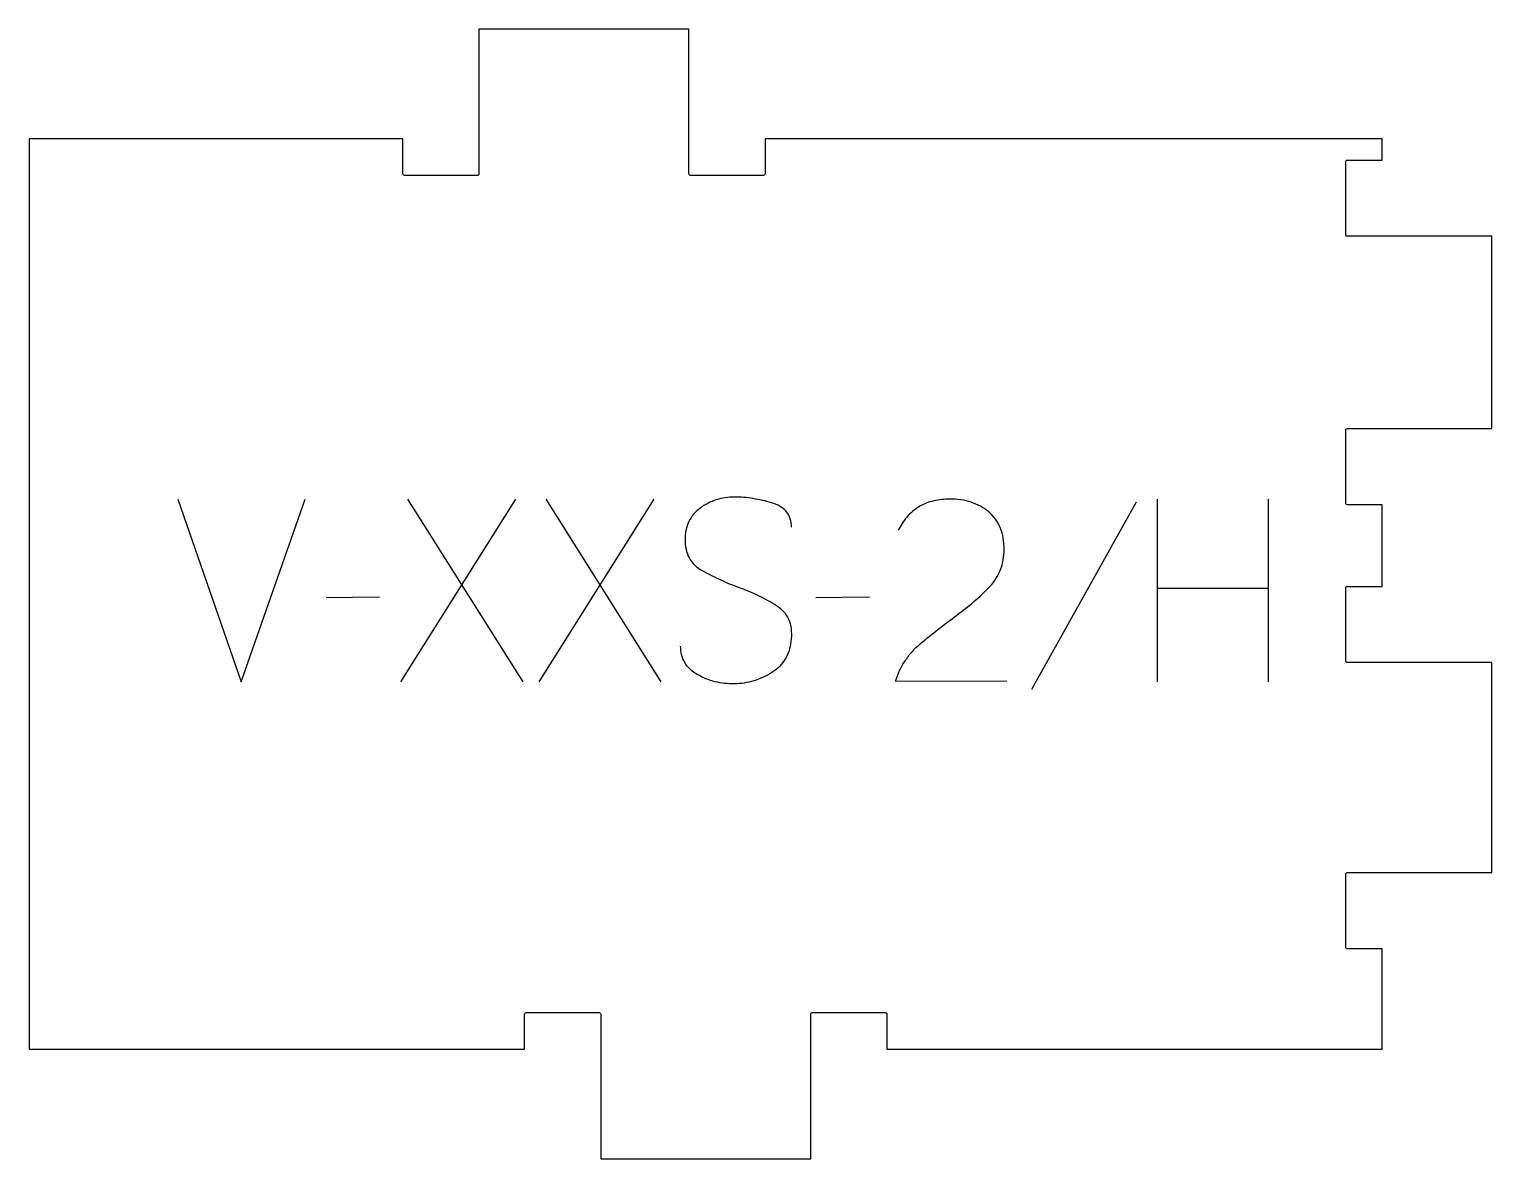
# Model space of a CAD drawing. Extents: x 0 to 240, y 0 to 186.
import ezdxf

# ---------------------------------------------------------------- set-up
doc = ezdxf.new("R2010")
doc.units = 0
doc.layers.add('1_ANYTOOL_1MMDEEP_LABELS_S', color=2, linetype='CONTINUOUS')
doc.layers.add('4_ANYTOOL_CUTTHROUGH_OUTSI', color=5, linetype='CONTINUOUS')

msp = doc.modelspace()

# ---------------------------------------------------------------- linework, layer by layer
at = {"layer": '1_ANYTOOL_1MMDEEP_LABELS_S'}
for p, q in [((79.885418, 108.330012), (60.985418, 78.330012)), ((81.128275, 78.330012), (62.185418, 108.330012)), ((102.599703, 108.330012), (83.699703, 78.330012)), ((103.842561, 78.330012), (84.899703, 108.330012)), ((185.313989, 108.330012), (185.313989, 78.330012)), ((203.613989, 78.330012), (203.613989, 108.330012)), ((181.842561, 107.858583), (164.656846, 77.087155)), ((57.556846, 92.215726), (48.771132, 92.130012)), ((138.042561, 92.215726), (129.256846, 92.130012)), ((203.613989, 93.630012), (185.313989, 93.630012))]:
    msp.add_line(p, q, dxfattribs=at)
msp.add_lwpolyline([(24.428275, 108.330012), (34.799703, 78.330012), (45.342561, 108.330012)], dxfattribs=at)
for points in [[(125.228275, 103.744297, 0.071867), (125.035161, 105.080904, 0.100684), (124.408632, 106.262155, 0.047558), (123.934078, 106.738605, 0.038563), (123.384078, 107.127333, 0.037928), (122.686891, 107.474801, 0.026634), (121.949703, 107.730012, 0.028461), (118.92637, 108.415995, 0.041577), (115.842561, 108.672869, 0.036938), (114.340201, 108.561729, 0.041531), (112.874703, 108.217512, 0.041583), (111.497327, 107.640303, 0.038125), (110.228275, 106.85144, 0.057611), (109.158122, 105.859536, 0.065808), (108.363989, 104.63894, 0.06469), (107.886493, 103.179386, 0.046778), (107.742561, 101.644297, 0.052235), (107.904916, 100.094455, 0.075448), (108.449703, 98.644297, 0.076671), (109.365795, 97.471245, 0.061023), (110.571132, 96.587155, 0.021951), (113.599986, 95.059809, 0.018213), (116.742561, 93.780012, -0.02405), (119.844045, 92.47455, -0.02981), (122.785418, 90.844297, -0.068439), (123.926719, 89.878367, -0.079282), (124.735418, 88.62644, -0.076308), (125.160417, 87.047758, -0.047772), (125.185418, 85.40144, -0.046243), (124.892183, 83.720481, -0.06359), (124.242561, 82.149655, -0.064671), (123.269737, 80.865466, -0.057073), (122.013989, 79.85144, -0.067522), (119.045681, 78.48853, -0.070793), (115.821132, 77.987155, -0.064027), (112.682117, 78.34967, -0.070447), (109.756846, 79.530012, -0.054374), (108.598429, 80.379645, -0.074742), (107.699703, 81.490726, -0.075199), (107.176696, 82.797104, -0.057737), (107.013989, 84.20144)], [(160.628275, 78.372869), (142.328275, 78.415726, -0.034491), (142.991053, 80.163058, -0.037732), (143.897918, 81.796083, -0.037744), (145.037212, 83.270719, -0.03482), (146.378275, 84.565726, -0.00859), (149.3375, 86.964309, -0.008791), (152.378275, 89.258583, 0.020588), (155.197563, 91.492026, 0.025206), (157.799703, 93.972869, 0.046908), (158.820298, 95.274111, 0.051091), (159.567561, 96.747869, 0.050722), (160.016293, 98.396044, 0.041139), (160.156846, 100.10144, 0.039396), (160.014201, 101.909026, 0.058519), (159.524703, 103.647869, 0.060358), (158.734146, 105.054985, 0.061397), (157.628275, 106.230012, 0.048006), (156.272318, 107.151971, 0.045901), (154.767561, 107.805012, 0.045216), (153.027499, 108.207571, 0.034258), (151.242561, 108.330012, 0.055622), (148.60799, 108.036025, 0.079896), (146.163989, 107.055012, 0.080617), (144.194602, 105.389312, 0.060287), (142.756846, 103.230012)]]:
    msp.add_lwpolyline(points, format="xyb", dxfattribs=at)
at = {"layer": '4_ANYTOOL_CUTTHROUGH_OUTSI'}
msp.add_lwpolyline([(120.888666, 167.5), (120.888666, 161.75, -0.414214), (120.638666, 161.5), (108.638666, 161.5, -0.414214), (108.388666, 161.75), (108.388666, 185.5), (73.888666, 185.5), (73.888666, 161.75, -0.414214), (73.638666, 161.5), (61.638666, 161.5, -0.414214), (61.388666, 161.75), (61.388666, 167.5), (0, 167.5), (0, 18), (81.388666, 18), (81.388666, 23.75, -0.414214), (81.638666, 24), (93.638666, 24, -0.414214), (93.888666, 23.75), (93.888666, 0), (128.388666, 0), (128.388666, 23.75, -0.414214), (128.638666, 24), (140.638666, 24, -0.414214), (140.888666, 23.75), (140.888666, 18), (222.277332, 18), (222.277332, 34.5), (216.527332, 34.5, -0.414214), (216.277332, 34.75), (216.277332, 46.75, -0.414214), (216.527332, 47), (240.277332, 47), (240.277332, 81.5), (216.527332, 81.5, -0.414214), (216.277332, 81.75), (216.277332, 93.75, -0.414214), (216.527332, 94), (222.277332, 94), (222.277332, 107.411), (216.527332, 107.411, -0.414214), (216.277332, 107.661), (216.277332, 119.661, -0.414214), (216.527332, 119.911), (240.277332, 119.911), (240.277332, 151.5), (216.527332, 151.5, -0.414214), (216.277332, 151.75), (216.277332, 163.75, -0.414214), (216.527332, 164), (222.277332, 164), (222.277332, 167.5)], format="xyb", close=True, dxfattribs=at)

doc.saveas('drawing.dxf')
